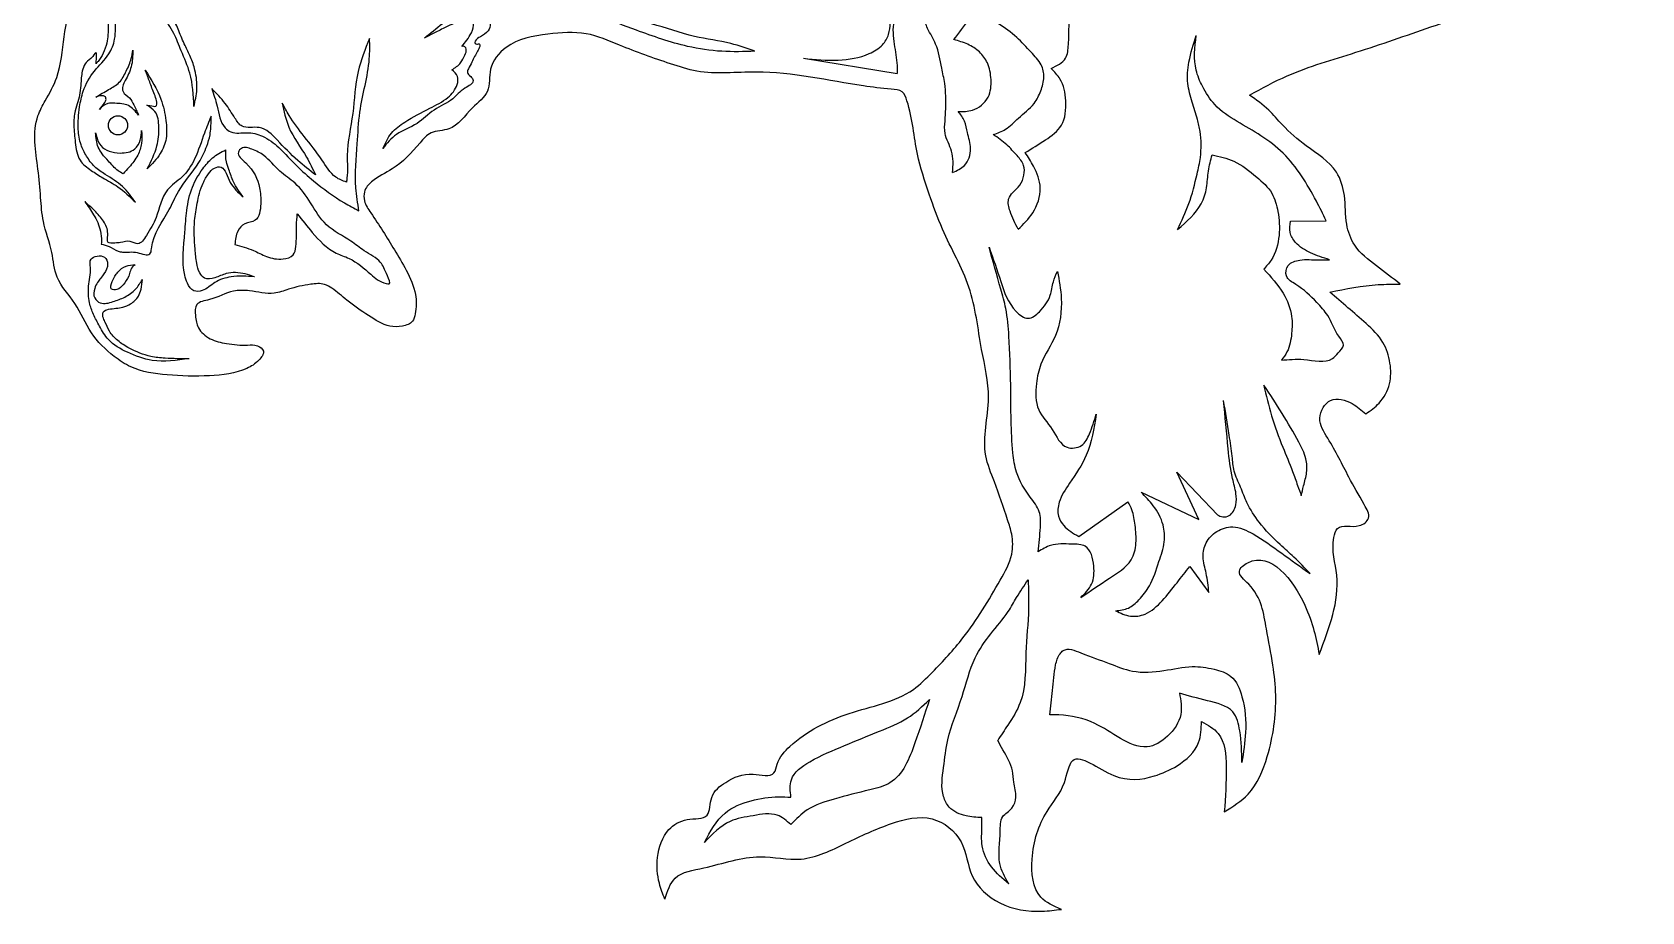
# Model space of a CAD drawing. Header units: feet. Extents: x 5.6 to 15.8, y -20.6 to -3.4.
# Drawn here: x 6.25 to 12.75, y -20.61 to -17.06 of the extents above; entities that cross this region are included whole.
import ezdxf

# ---------------------------------------------------------------- set-up
doc = ezdxf.new("R2010")
doc.units = ezdxf.units.FT
doc.header["$MEASUREMENT"] = 0

msp = doc.modelspace()

# ---------------------------------------------------------------- linework, layer by layer
for points in [[(9.3667, -17.166), (9.7458, -17.2277)], [(11.3359, -17.824), (11.4795, -17.822)], [(10.7319, -18.918), (10.9642, -19.0285), (10.8757, -18.8379), (11.0398, -19.0101)], [(10.4795, -19.0972), (10.6783, -18.9578)], [(10.9286, -19.2186), (11.0055, -19.324)]]:
    msp.add_lwpolyline(points)
msp.add_circle((6.5971, -17.4368), 0.0387)
for points, knots in [([(8.8069, -20.5627), (8.7987, -20.5415), (8.7779, -20.4875), (8.77, -20.3885), (8.8066, -20.2824), (8.8908, -20.232), (8.9949, -20.2434), (8.9844, -20.1398), (9.0622, -20.0806), (9.1447, -20.044), (9.2496, -20.0758), (9.2622, -19.9964), (9.3532, -19.8974), (9.5474, -19.7985), (9.773, -19.7617), (9.9082, -19.626), (10.0372, -19.4877), (10.1354, -19.3224), (10.2145, -19.1819), (10.2137, -19.0938), (10.1807, -18.998), (10.1476, -18.8928), (10.0787, -18.7339), (10.1345, -18.5482), (10.0784, -18.3238), (10.054, -18.0848), (9.9371, -17.8911), (9.8736, -17.7102), (9.8159, -17.5366), (9.8085, -17.3995), (9.7704, -17.2937), (9.6961, -17.2893), (9.5075, -17.2659), (9.2432, -17.2029), (8.9775, -17.2363), (8.7948, -17.1776), (8.648, -17.1253), (8.4873, -17.0541), (8.3274, -17.0674), (8.1768, -17.0932), (8.0904, -17.2001), (8.1054, -17.3064), (8.0145, -17.3698), (7.9596, -17.4612), (7.8616, -17.4565), (7.7964, -17.5331), (7.7263, -17.6102), (7.6319, -17.6493), (7.5895, -17.6992), (7.5908, -17.7494), (7.643, -17.8243), (7.7005, -17.9161), (7.7652, -18.0235), (7.8042, -18.1108), (7.8032, -18.1825), (7.7896, -18.2359), (7.7441, -18.2508), (7.6801, -18.2512), (7.6058, -18.2026), (7.5282, -18.1517), (7.4753, -18.1018), (7.4259, -18.0733), (7.363, -18.0791), (7.2966, -18.0943), (7.2157, -18.1244), (7.141, -18.1038), (7.0488, -18.1015), (6.9886, -18.1413), (6.9075, -18.1502), (6.9097, -18.2092), (6.9183, -18.2608), (6.9692, -18.3051), (7.041, -18.3201), (7.106, -18.3272), (7.158, -18.3212), (7.1962, -18.3496), (7.1619, -18.3941), (7.0938, -18.4368), (6.959, -18.4529), (6.8038, -18.4483), (6.6669, -18.4296), (6.5658, -18.3616), (6.4809, -18.2789), (6.4333, -18.1539), (6.3413, -18.0638), (6.3343, -17.9391), (6.2921, -17.8371), (6.2847, -17.722), (6.2721, -17.5822), (6.2461, -17.4413), (6.3095, -17.3266), (6.3659, -17.2273), (6.3746, -17.0785), (6.4142, -16.9056), (6.5003, -16.768), (6.6017, -16.6511), (6.5876, -16.5123), (6.5985, -16.355), (6.6873, -16.2184), (6.7882, -16.1263), (6.8381, -16.0248), (6.8769, -15.9256), (6.918, -15.7329), (7.0516, -15.5143), (7.1885, -15.2845), (7.2268, -15.0749), (7.2242, -14.9086), (7.1917, -14.7405), (7.1251, -14.6366), (7.0802, -14.5866), (7.0677, -14.5726)], [0, 0, 0, 0, 0.067974, 0.172939, 0.294054, 0.377965, 0.460917, 0.53488, 0.618084, 0.733241, 0.817989, 0.855189, 0.943407, 1.217477, 1.49438, 1.598471, 1.783278, 2.061877, 2.176227, 2.257054, 2.316355, 2.479612, 2.590617, 2.824173, 3.021694, 3.27857, 3.535726, 3.686887, 3.856067, 4.075682, 4.116436, 4.161985, 4.27504, 4.712084, 4.95148, 5.062258, 5.281845, 5.423911, 5.57859, 5.756192, 5.864442, 5.953688, 6.043617, 6.171888, 6.245696, 6.305096, 6.459476, 6.557192, 6.607329, 6.643316, 6.698636, 6.875375, 6.971306, 7.075859, 7.154554, 7.186092, 7.23111, 7.281901, 7.377702, 7.485028, 7.563172, 7.59568, 7.65202, 7.743869, 7.804126, 7.904288, 7.968939, 8.071921, 8.12662, 8.171256, 8.221613, 8.286266, 8.355523, 8.440728, 8.480534, 8.51258, 8.553853, 8.612244, 8.766764, 8.937649, 9.087992, 9.167656, 9.29988, 9.43542, 9.563981, 9.665875, 9.795936, 9.893212, 10.008167, 10.223489, 10.291181, 10.396016, 10.562901, 10.729467, 10.92226, 11.050812, 11.169052, 11.321291, 11.520059, 11.636424, 11.728936, 11.855091, 11.956261, 12.316722, 12.61352, 12.749843, 12.94947, 13.110875, 13.256091, 13.312447, 13.312447, 13.312447, 13.312447]), ([(9.1713, -17.138), (9.1392, -17.1265), (9.0598, -17.0981), (8.9158, -17.0829), (8.7733, -17.0267), (8.6654, -17.0113), (8.6001, -16.974), (8.6056, -16.9385), (8.6024, -16.9062), (8.6408, -16.8922), (8.6269, -16.8566), (8.6069, -16.8263), (8.5684, -16.8007), (8.5187, -16.7737), (8.5033, -16.7071), (8.5122, -16.6487), (8.4997, -16.5777), (8.5693, -16.5472), (8.6546, -16.5525), (8.7725, -16.5357), (8.8903, -16.5358), (8.9941, -16.5231), (9.07, -16.5045), (9.1451, -16.477), (9.1555, -16.4064), (9.1204, -16.3756), (9.1206, -16.3283), (9.1439, -16.2884), (9.1525, -16.2272), (9.1203, -16.1699), (9.0724, -16.1287), (9.0212, -16.0783), (8.9744, -16.0656), (8.9455, -16.0578)], [0, 0, 0, 0, 0.102066, 0.252049, 0.43277, 0.549667, 0.595302, 0.625539, 0.650287, 0.685156, 0.714659, 0.744167, 0.798073, 0.849939, 0.906869, 0.984914, 1.036586, 1.09707, 1.172827, 1.301722, 1.448055, 1.52806, 1.612388, 1.688986, 1.74473, 1.789863, 1.816328, 1.878831, 1.92693, 1.994332, 2.063788, 2.118292, 2.206019, 2.206019, 2.206019, 2.206019]), ([(10.3677, -17.207), (10.3913, -17.196), (10.4335, -17.1764), (10.4419, -17.0548), (10.4405, -16.9405), (10.4644, -16.8044), (10.3614, -16.7194), (10.4594, -16.6785), (10.5286, -16.6517), (10.6031, -16.6229), (10.6443, -16.566), (10.6165, -16.5267), (10.5929, -16.4766), (10.6574, -16.4316), (10.6544, -16.3581), (10.6556, -16.2694), (10.593, -16.2648), (10.5653, -16.2651), (10.556, -16.2652)], [0, 0, 0, 0, 0.071701, 0.128126, 0.338019, 0.430249, 0.536775, 0.588107, 0.686533, 0.783011, 0.820597, 0.873678, 0.911643, 0.970353, 1.062138, 1.132404, 1.189287, 1.21789, 1.21789, 1.21789, 1.21789]), ([(11.1695, -17.3149), (11.2197, -17.2875), (11.356, -17.2131), (11.6096, -17.143), (11.921, -17.0311), (12.1982, -16.9411), (12.3986, -16.8196), (12.5363, -16.7149), (12.6404, -16.599), (12.7089, -16.4897), (12.7416, -16.4366), (12.7549, -16.415)], [0, 0, 0, 0, 0.171246, 0.464714, 0.784036, 1.166634, 1.332938, 1.484678, 1.684345, 1.795581, 1.871537, 1.871537, 1.871537, 1.871537]), ([(9.9752, -17.0906), (9.9961, -17.0633), (10.0364, -17.0108), (10.0845, -16.9384), (10.1132, -16.8655), (10.1091, -16.7983), (10.0967, -16.7188), (10.0766, -16.6662), (10.064, -16.6332)], [0, 0, 0, 0, 0.1033505, 0.1983143, 0.2605462, 0.3339623, 0.3964838, 0.5020278, 0.5020278, 0.5020278, 0.5020278]), ([(6.904, -17.3608), (6.9019, -17.3153), (6.8982, -17.2369), (6.8542, -17.1427), (6.8245, -17.0615), (6.782, -17.0034), (6.7563, -16.9274), (6.7652, -16.8449), (6.7794, -16.7834), (6.7862, -16.7542)], [0, 0, 0, 0, 0.135027, 0.2324408, 0.3089934, 0.3935814, 0.4462926, 0.5456595, 0.6361845, 0.6361845, 0.6361845, 0.6361845]), ([(6.904, -17.3608), (6.9093, -17.338), (6.9204, -17.2898), (6.9121, -17.2211), (6.893, -17.1619), (6.8651, -17.1115), (6.8442, -17.0572), (6.8149, -16.992), (6.8157, -16.9168), (6.8031, -16.8348), (6.7921, -16.7825), (6.7862, -16.7542)], [0, 0, 0, 0, 0.0696959, 0.1476935, 0.203623, 0.255577, 0.3198519, 0.3784017, 0.4678054, 0.5408577, 0.627787, 0.627787, 0.627787, 0.627787]), ([(7.8031, -17.0033), (7.824, -16.9796), (7.8691, -16.9287), (7.9546, -16.87), (8.0584, -16.8227), (8.1265, -16.7917), (8.1919, -16.7385), (8.2109, -16.7744), (8.2013, -16.7984), (8.2039, -16.8409), (8.2422, -16.8303), (8.2733, -16.8499), (8.2554, -16.8856), (8.1924, -16.8667), (8.1336, -16.9204), (8.0584, -16.9228), (8.0189, -16.9485), (7.998, -16.9783), (8.0256, -17.0025), (8.0563, -16.9963), (8.0916, -16.9991), (8.105, -17.0287), (8.0942, -17.0608), (8.0653, -17.0774), (8.0417, -17.0891), (8.0379, -17.1069), (8.0482, -17.1105), (8.0603, -17.1056), (8.0589, -17.124), (8.045, -17.144), (8.0303, -17.177), (8.016, -17.2032), (8.0051, -17.2266), (8.0231, -17.2383), (8.0415, -17.2652), (7.986, -17.2899), (7.9498, -17.3387), (7.8698, -17.3696), (7.8089, -17.4373), (7.7217, -17.4641), (7.6844, -17.5095), (7.6672, -17.5304)], [0, 0, 0, 0, 0.094472, 0.203062, 0.311247, 0.422429, 0.471845, 0.488266, 0.526158, 0.552584, 0.589722, 0.618345, 0.638986, 0.684179, 0.779432, 0.859015, 0.896464, 0.924534, 0.947562, 0.984951, 1.018423, 1.041454, 1.071615, 1.110931, 1.138706, 1.147617, 1.155327, 1.166598, 1.175509, 1.196997, 1.246312, 1.277596, 1.292415, 1.3139, 1.332506, 1.378037, 1.443193, 1.531074, 1.618872, 1.712451, 1.79205, 1.79205, 1.79205, 1.79205]), ([(9.3667, -17.166), (9.4137, -17.1706), (9.5031, -17.1794), (9.6152, -17.1613), (9.6861, -17.1187), (9.7222, -17.0571), (9.7163, -16.9823), (9.7002, -16.9082), (9.6881, -16.8491), (9.6876, -16.8078), (9.6792, -16.7624), (9.7409, -16.776), (9.7527, -16.8319), (9.7573, -16.8931), (9.7614, -16.9531), (9.7258, -17.0168), (9.7294, -17.0974), (9.7455, -17.1694), (9.7457, -17.2132), (9.7458, -17.2277)], [0, 0, 0, 0, 0.141402, 0.269178, 0.333405, 0.382236, 0.475093, 0.546943, 0.6147, 0.648399, 0.683142, 0.71433, 0.784091, 0.836308, 0.904425, 0.957303, 1.048965, 1.136482, 1.179817, 1.179817, 1.179817, 1.179817]), ([(6.6676, -17.7472), (6.6516, -17.725), (6.6188, -17.6791), (6.5546, -17.6416), (6.5004, -17.6062), (6.4697, -17.5626), (6.4437, -17.5128), (6.4332, -17.4441), (6.4397, -17.3711), (6.4559, -17.2893), (6.4974, -17.2152), (6.56, -17.1598), (6.5908, -17.0821), (6.5843, -17.003), (6.5869, -16.92), (6.594, -16.8573), (6.6, -16.8224), (6.6015, -16.8135)], [0, 0, 0, 0, 0.081179, 0.167275, 0.220159, 0.273703, 0.324793, 0.38768, 0.478556, 0.544026, 0.636606, 0.727249, 0.791094, 0.87879, 0.961685, 1.040582, 1.067828, 1.067828, 1.067828, 1.067828]), ([(6.6015, -16.8135), (6.5924, -16.8303), (6.5702, -16.871), (6.5573, -16.9481), (6.5588, -17.0282), (6.5566, -17.0969), (6.539, -17.1447), (6.5229, -17.1722), (6.5117, -17.1852), (6.5089, -17.1884)], [0, 0, 0, 0, 0.0571702, 0.1384443, 0.2298756, 0.2988708, 0.3423291, 0.3810949, 0.3938018, 0.3938018, 0.3938018, 0.3938018]), ([(9.1713, -17.138), (9.1265, -17.1394), (9.0352, -17.142), (8.8728, -17.1176), (8.7082, -17.0592), (8.5815, -17.012), (8.5074, -16.9672), (8.5074, -16.913), (8.5366, -16.8851), (8.5679, -16.8576), (8.545, -16.8247), (8.4982, -16.827), (8.4442, -16.8006), (8.3887, -16.8049), (8.3529, -16.8045), (8.3396, -16.8043)], [0, 0, 0, 0, 0.134179, 0.273569, 0.490497, 0.651678, 0.690842, 0.733518, 0.788922, 0.817775, 0.835186, 0.891515, 0.945516, 1.013279, 1.053407, 1.053407, 1.053407, 1.053407]), ([(7.8353, -17.0846), (7.8599, -17.0648), (7.9104, -17.0241), (7.9675, -16.9745), (8.0144, -16.9413), (8.0113, -16.9072), (7.963, -16.9175), (7.9165, -16.9495), (7.8467, -16.9679), (7.8123, -16.9959), (7.8031, -17.0033)], [0, 0, 0, 0, 0.0940306, 0.1930417, 0.2362698, 0.2506251, 0.2777928, 0.3459531, 0.4434829, 0.4789004, 0.4789004, 0.4789004, 0.4789004]), ([(7.9863, -17.1182), (7.9934, -17.1098), (8.0082, -17.0925), (8.0263, -17.0628), (8.0398, -17.03), (8.0188, -17.0044), (7.974, -17.0169), (7.9291, -17.0365), (7.8778, -17.0632), (7.8489, -17.0778), (7.8353, -17.0846)], [0, 0, 0, 0, 0.0326713, 0.0678366, 0.107934, 0.1242327, 0.1555291, 0.2289999, 0.2809609, 0.3265668, 0.3265668, 0.3265668, 0.3265668]), ([(9.9701, -17.6275), (9.9719, -17.598), (9.9753, -17.5426), (9.934, -17.4793), (9.9396, -17.4193), (9.9438, -17.3526), (9.9424, -17.2801), (9.9228, -17.1939), (9.9105, -17.1155), (9.8745, -17.0596), (9.8621, -17.03), (9.8588, -17.0221)], [0, 0, 0, 0, 0.0864764, 0.1628967, 0.2126662, 0.2625218, 0.3650825, 0.4276695, 0.5282032, 0.5989186, 0.6244863, 0.6244863, 0.6244863, 0.6244863]), ([(10.134, -17.4742), (10.1514, -17.4683), (10.1909, -17.455), (10.2383, -17.4015), (10.2979, -17.36), (10.3276, -17.2982), (10.3429, -17.2447), (10.3307, -17.1851), (10.2817, -17.1379), (10.2292, -17.0767), (10.1801, -17.0437), (10.1541, -17.0262)], [0, 0, 0, 0, 0.0542412, 0.1229986, 0.209968, 0.2675223, 0.3245862, 0.374674, 0.4406758, 0.5235358, 0.6168975, 0.6168975, 0.6168975, 0.6168975]), ([(7.614, -17.086), (7.5961, -17.1298), (7.5564, -17.2268), (7.5516, -17.3899), (7.5177, -17.5316), (7.5266, -17.6254), (7.5211, -17.6607), (7.5203, -17.6661)], [0, 0, 0, 0, 0.1408364, 0.3122718, 0.4837073, 0.5745827, 0.5909396, 0.5909396, 0.5909396, 0.5909396]), ([(7.5711, -17.7829), (7.5659, -17.7517), (7.5508, -17.6617), (7.5647, -17.5278), (7.5716, -17.3529), (7.616, -17.2141), (7.6145, -17.1134), (7.614, -17.086)], [0, 0, 0, 0, 0.0945452, 0.2727542, 0.400405, 0.6194937, 0.7016199, 0.7016199, 0.7016199, 0.7016199]), ([(9.9928, -17.3814), (10.0122, -17.3813), (10.0595, -17.3812), (10.1219, -17.3299), (10.1281, -17.2525), (10.1169, -17.1872), (10.0799, -17.1376), (10.0311, -17.1068), (9.9941, -17.0961), (9.9752, -17.0906)], [0, 0, 0, 0, 0.057611, 0.139994, 0.2114472, 0.2805701, 0.3352103, 0.3914425, 0.4504562, 0.4504562, 0.4504562, 0.4504562]), ([(10.8793, -17.8571), (10.8954, -17.8229), (10.9291, -17.7511), (10.9542, -17.6517), (10.9755, -17.5549), (10.9759, -17.479), (10.9573, -17.4053), (10.9378, -17.342), (10.9149, -17.2656), (10.9232, -17.1723), (10.943, -17.1092), (10.9541, -17.0738)], [0, 0, 0, 0, 0.113112, 0.2374696, 0.3060673, 0.4108141, 0.4607247, 0.5334484, 0.610349, 0.6974486, 0.8088419, 0.8088419, 0.8088419, 0.8088419]), ([(11.4795, -17.822), (11.4665, -17.7954), (11.4362, -17.7333), (11.3818, -17.6398), (11.3099, -17.5469), (11.2177, -17.4768), (11.119, -17.423), (11.0298, -17.3639), (10.9808, -17.2861), (10.9406, -17.1929), (10.9487, -17.1215), (10.9541, -17.0738)], [0, 0, 0, 0, 0.0886588, 0.2071775, 0.324308, 0.4386097, 0.5508555, 0.6634254, 0.7529888, 0.8229328, 0.9632683, 0.9632683, 0.9632683, 0.9632683]), ([(6.5089, -17.1884), (6.5093, -17.1808), (6.5101, -17.1676), (6.5112, -17.1541), (6.509, -17.1364), (6.4901, -17.1705), (6.4676, -17.1775), (6.4498, -17.2194), (6.4485, -17.2606), (6.4443, -17.3049), (6.4358, -17.3421), (6.4201, -17.3842), (6.417, -17.4408), (6.4249, -17.5068), (6.4336, -17.5791), (6.4877, -17.6185), (6.5393, -17.6523), (6.6054, -17.6863), (6.6451, -17.7252), (6.6676, -17.7472)], [0, 0, 0, 0, 0.0222628, 0.0388586, 0.0448712, 0.0655655, 0.1018106, 0.1323707, 0.1885359, 0.2282954, 0.2649908, 0.302843, 0.3625179, 0.4318046, 0.5058743, 0.5669129, 0.6219487, 0.6934864, 0.7875218, 0.7875218, 0.7875218, 0.7875218]), ([(6.5082, -17.3232), (6.525, -17.3127), (6.5564, -17.2932), (6.6066, -17.2668), (6.6313, -17.2173), (6.6508, -17.1741), (6.6556, -17.1447), (6.6574, -17.1337)], [0, 0, 0, 0, 0.0599222, 0.1117066, 0.1649217, 0.2203222, 0.2538626, 0.2538626, 0.2538626, 0.2538626]), ([(6.6574, -17.1337), (6.6568, -17.1563), (6.6556, -17.1993), (6.6323, -17.2457), (6.6152, -17.2769), (6.6148, -17.3077), (6.6459, -17.3233), (6.6636, -17.3581), (6.6744, -17.3821), (6.6807, -17.396)], [0, 0, 0, 0, 0.0670345, 0.1273597, 0.1527747, 0.1740072, 0.2108964, 0.2438115, 0.2898957, 0.2898957, 0.2898957, 0.2898957]), ([(7.9467, -17.2127), (7.9596, -17.2042), (7.9827, -17.1889), (7.9967, -17.1564), (8.0079, -17.1339), (7.9999, -17.1166), (7.9911, -17.1176), (7.9863, -17.1182)], [0, 0, 0, 0, 0.0449793, 0.0805753, 0.1054367, 0.1162528, 0.1292765, 0.1292765, 0.1292765, 0.1292765]), ([(6.7135, -17.3558), (6.722, -17.3566), (6.7336, -17.3578), (6.7519, -17.3624), (6.7562, -17.3439), (6.7469, -17.3161), (6.7294, -17.2751), (6.7173, -17.2375), (6.7087, -17.2181), (6.7068, -17.2138)], [0, 0, 0, 0, 0.0275591, 0.0373089, 0.04692, 0.073831, 0.1287659, 0.1785948, 0.1925526, 0.1925526, 0.1925526, 0.1925526]), ([(6.7068, -17.2138), (6.7311, -17.2519), (6.7714, -17.315), (6.7922, -17.4118), (6.7968, -17.4881), (6.7697, -17.5584), (6.7348, -17.5931), (6.7157, -17.6121)], [0, 0, 0, 0, 0.1342329, 0.2222417, 0.2943068, 0.3603542, 0.4406085, 0.4406085, 0.4406085, 0.4406085]), ([(7.6672, -17.5304), (7.6774, -17.5085), (7.6976, -17.4649), (7.769, -17.4135), (7.8478, -17.3719), (7.9283, -17.3332), (7.9685, -17.2846), (7.9741, -17.2362), (7.9561, -17.2207), (7.9467, -17.2127)], [0, 0, 0, 0, 0.0712538, 0.1415833, 0.2570603, 0.3413675, 0.4064404, 0.4388612, 0.4735686, 0.4735686, 0.4735686, 0.4735686]), ([(10.2631, -17.547), (10.2902, -17.5306), (10.3419, -17.4991), (10.4241, -17.4403), (10.4311, -17.3399), (10.4163, -17.2554), (10.3809, -17.2203), (10.3677, -17.207)], [0, 0, 0, 0, 0.0964974, 0.1839301, 0.2848945, 0.3764264, 0.4316596, 0.4316596, 0.4316596, 0.4316596]), ([(7.3953, -17.6372), (7.3712, -17.6182), (7.3159, -17.5746), (7.2489, -17.5056), (7.1795, -17.4322), (7.1008, -17.4553), (7.0636, -17.3989), (7.031, -17.3448), (6.9951, -17.3082), (6.976, -17.2887)], [0, 0, 0, 0, 0.0912683, 0.2099055, 0.2976196, 0.3673116, 0.4107417, 0.4816518, 0.56275, 0.56275, 0.56275, 0.56275]), ([(6.976, -17.2887), (6.9841, -17.3117), (7.0025, -17.3637), (7.0101, -17.4346), (7.0634, -17.4734), (7.1187, -17.462), (7.1882, -17.4783), (7.2552, -17.5303), (7.3153, -17.5992), (7.4025, -17.6758), (7.4864, -17.7373), (7.5513, -17.7722), (7.5711, -17.7829)], [0, 0, 0, 0, 0.0739005, 0.1675863, 0.1958376, 0.2607518, 0.3247805, 0.405733, 0.5095037, 0.5997784, 0.7528854, 0.8205066, 0.8205066, 0.8205066, 0.8205066]), ([(6.522, -17.3728), (6.5298, -17.3641), (6.5407, -17.3519), (6.5508, -17.333), (6.5459, -17.3182), (6.5276, -17.316), (6.5161, -17.3203), (6.5082, -17.3232)], [0, 0, 0, 0, 0.03514532, 0.04923764, 0.06224367, 0.07383788, 0.09924836, 0.09924836, 0.09924836, 0.09924836]), ([(6.6807, -17.396), (6.6681, -17.3806), (6.6434, -17.3501), (6.5938, -17.3488), (6.5503, -17.3448), (6.5324, -17.3625), (6.522, -17.3728)], [0, 0, 0, 0, 0.0567345, 0.1119002, 0.1412418, 0.1826449, 0.1826449, 0.1826449, 0.1826449]), ([(6.7157, -17.6121), (6.731, -17.5819), (6.758, -17.5288), (6.7646, -17.4497), (6.758, -17.3823), (6.726, -17.3633), (6.7135, -17.3558)], [0, 0, 0, 0, 0.0999531, 0.1757982, 0.2409221, 0.2828848, 0.2828848, 0.2828848, 0.2828848]), ([(7.5203, -17.6661), (7.5052, -17.6606), (7.4612, -17.6445), (7.4177, -17.5653), (7.3523, -17.4862), (7.2955, -17.4114), (7.2699, -17.3636), (7.261, -17.3469)], [0, 0, 0, 0, 0.0471261, 0.1376502, 0.2549631, 0.3602671, 0.4172335, 0.4172335, 0.4172335, 0.4172335]), ([(7.261, -17.3469), (7.2678, -17.3801), (7.2842, -17.46), (7.353, -17.5461), (7.384, -17.6129), (7.3953, -17.6372)], [0, 0, 0, 0, 0.1007354, 0.2417978, 0.3219835, 0.3219835, 0.3219835, 0.3219835]), ([(11.7791, -18.0785), (11.7469, -18.054), (11.683, -18.0052), (11.5924, -17.9356), (11.5541, -17.8284), (11.5602, -17.7264), (11.5224, -17.5995), (11.4043, -17.5289), (11.3117, -17.4482), (11.2456, -17.3685), (11.1965, -17.3339), (11.1695, -17.3149)], [0, 0, 0, 0, 0.121876, 0.242703, 0.333085, 0.449212, 0.54942, 0.710846, 0.839951, 0.920523, 1.019253, 1.019253, 1.019253, 1.019253]), ([(6.9733, -17.3996), (6.9641, -17.4224), (6.9412, -17.4797), (6.914, -17.5672), (6.8635, -17.6479), (6.7766, -17.6991), (6.7608, -17.8034), (6.721, -17.8675), (6.6842, -17.9266), (6.6445, -17.8995), (6.6123, -17.911), (6.5846, -17.9121), (6.5494, -17.9146), (6.5602, -17.8696), (6.5447, -17.8281), (6.5071, -17.7842), (6.4781, -17.7585), (6.4632, -17.7452)], [0, 0, 0, 0, 0.0734968, 0.1851732, 0.2748324, 0.3524003, 0.4739438, 0.5557333, 0.6042037, 0.6362549, 0.675358, 0.6989844, 0.7269168, 0.753523, 0.8063534, 0.8629354, 0.9229817, 0.9229817, 0.9229817, 0.9229817]), ([(6.5296, -17.917), (6.5404, -17.9194), (6.5645, -17.9248), (6.5899, -17.9439), (6.6188, -17.95), (6.6447, -17.9482), (6.6761, -17.9487), (6.7003, -17.9599), (6.7303, -17.9602), (6.7364, -17.8755), (6.7944, -17.8078), (6.8462, -17.683), (6.916, -17.6098), (6.9542, -17.5296), (6.9725, -17.4713), (6.9733, -17.4296), (6.9733, -17.4044), (6.9733, -17.3996)], [0, 0, 0, 0, 0.0328862, 0.0736128, 0.0924824, 0.1201137, 0.1519044, 0.1836771, 0.2037961, 0.2257886, 0.3995163, 0.4809307, 0.6250562, 0.697784, 0.7456837, 0.8071735, 0.8214893, 0.8214893, 0.8214893, 0.8214893]), ([(9.9701, -17.6275), (9.9875, -17.6197), (10.0275, -17.6018), (10.0512, -17.5315), (10.0286, -17.473), (10.0221, -17.4187), (10.0024, -17.3936), (9.9928, -17.3814)], [0, 0, 0, 0, 0.055747, 0.1277616, 0.1937076, 0.2421423, 0.2877659, 0.2877659, 0.2877659, 0.2877659]), ([(6.5067, -17.4679), (6.5116, -17.4865), (6.5238, -17.5336), (6.5983, -17.5544), (6.6645, -17.5428), (6.6903, -17.4978), (6.6918, -17.4706), (6.6925, -17.4576)], [0, 0, 0, 0, 0.0547371, 0.1385737, 0.2001162, 0.2425705, 0.2815804, 0.2815804, 0.2815804, 0.2815804]), ([(6.6177, -17.6325), (6.6109, -17.6287), (6.5879, -17.6158), (6.5628, -17.5848), (6.5338, -17.5547), (6.5109, -17.5177), (6.5084, -17.4875), (6.5067, -17.4679)], [0, 0, 0, 0, 0.0231858, 0.0786646, 0.1174167, 0.1488614, 0.2067146, 0.2067146, 0.2067146, 0.2067146]), ([(6.6925, -17.4576), (6.6936, -17.4753), (6.6956, -17.5094), (6.6783, -17.5619), (6.6479, -17.6004), (6.626, -17.6237), (6.6177, -17.6325)], [0, 0, 0, 0, 0.0526227, 0.1018874, 0.161729, 0.197982, 0.197982, 0.197982, 0.197982]), ([(10.2346, -17.8567), (10.223, -17.8334), (10.2041, -17.7958), (10.1888, -17.7389), (10.215, -17.7046), (10.245, -17.6799), (10.2599, -17.6399), (10.2615, -17.594), (10.2267, -17.5558), (10.1887, -17.5117), (10.153, -17.4872), (10.134, -17.4742)], [0, 0, 0, 0, 0.0796615, 0.1289599, 0.1609227, 0.2016902, 0.2451929, 0.2845648, 0.33224, 0.3924334, 0.4610133, 0.4610133, 0.4610133, 0.4610133]), ([(7.1491, -18.0489), (7.1173, -18.0464), (7.0624, -18.0423), (6.9883, -18.0661), (6.9491, -18.1059), (6.899, -18.1104), (6.8766, -18.0767), (6.8529, -17.9988), (6.8665, -17.8963), (6.8733, -17.7778), (6.8917, -17.688), (6.9333, -17.6186), (6.9778, -17.5646), (7.0141, -17.5454), (7.0327, -17.5356)], [0, 0, 0, 0, 0.0951588, 0.1643068, 0.2251141, 0.2585378, 0.2982699, 0.3322776, 0.5063308, 0.5949766, 0.6916199, 0.7764819, 0.8358189, 0.8983682, 0.8983682, 0.8983682, 0.8983682]), ([(7.1025, -17.7262), (7.0883, -17.7066), (7.0634, -17.6724), (7.0479, -17.6216), (7.0321, -17.5792), (7.0325, -17.5519), (7.0327, -17.5356)], [0, 0, 0, 0, 0.0718798, 0.1256897, 0.1583232, 0.2066836, 0.2066836, 0.2066836, 0.2066836]), ([(7.3218, -17.7948), (7.3416, -17.8196), (7.3877, -17.8775), (7.4543, -17.9488), (7.5493, -17.9765), (7.6107, -18.0323), (7.6567, -18.0717), (7.7032, -18.0807), (7.6765, -18.0278), (7.6634, -17.9824), (7.5927, -17.9476), (7.5269, -17.8922), (7.4336, -17.849), (7.3784, -17.7512), (7.3222, -17.6713), (7.2446, -17.6235), (7.1988, -17.5608), (7.1443, -17.5345), (7.1015, -17.5205), (7.0716, -17.5551), (7.14, -17.6043), (7.1709, -17.6724), (7.1765, -17.7529), (7.1668, -17.8272), (7.1075, -17.8284), (7.0742, -17.8669), (7.0715, -17.8996), (7.0699, -17.9184)], [0, 0, 0, 0, 0.095993, 0.223387, 0.280372, 0.388444, 0.461877, 0.473385, 0.506151, 0.569102, 0.648821, 0.71523, 0.833983, 0.942952, 1.044366, 1.123388, 1.213235, 1.267519, 1.310027, 1.329518, 1.382214, 1.497482, 1.562862, 1.633066, 1.676517, 1.717803, 1.773207, 1.773207, 1.773207, 1.773207]), ([(10.2346, -17.8567), (10.2559, -17.836), (10.3024, -17.7908), (10.3357, -17.6934), (10.3039, -17.6081), (10.2751, -17.565), (10.2631, -17.547)], [0, 0, 0, 0, 0.0888385, 0.1940025, 0.2853393, 0.3501852, 0.3501852, 0.3501852, 0.3501852]), ([(10.8793, -17.8571), (10.9159, -17.8259), (10.9703, -17.7796), (10.9993, -17.6893), (11.0008, -17.6212), (11.0126, -17.5775), (11.0185, -17.5557)], [0, 0, 0, 0, 0.1404857, 0.2087204, 0.276679, 0.3440412, 0.3440412, 0.3440412, 0.3440412]), ([(11.0185, -17.5557), (11.0485, -17.5627), (11.1155, -17.5782), (11.1933, -17.6398), (11.2645, -17.7036), (11.2884, -17.7912), (11.2941, -17.8837), (11.2721, -17.9686), (11.2376, -18.0065), (11.227, -18.0182)], [0, 0, 0, 0, 0.0911779, 0.2039078, 0.2935519, 0.3706868, 0.4674236, 0.5727523, 0.6200922, 0.6200922, 0.6200922, 0.6200922]), ([(7.1491, -18.0489), (7.1366, -18.0446), (7.1, -18.0321), (7.0413, -18.0286), (6.9931, -18.0537), (6.9483, -18.0616), (6.9229, -18.0294), (6.9139, -17.9884), (6.9062, -17.9176), (6.9028, -17.8363), (6.9173, -17.747), (6.9329, -17.6816), (6.9603, -17.635), (6.9826, -17.6076), (7.0178, -17.6006), (7.037, -17.6335), (7.0528, -17.6796), (7.0829, -17.7078), (7.1025, -17.7262)], [0, 0, 0, 0, 0.0400834, 0.1163437, 0.1647614, 0.206886, 0.2354675, 0.2766404, 0.3327785, 0.449009, 0.5191284, 0.6040631, 0.6481511, 0.6807331, 0.7082594, 0.7388505, 0.7805184, 0.8585473, 0.8585473, 0.8585473, 0.8585473]), ([(6.4632, -17.7452), (6.4756, -17.7625), (6.5019, -17.7991), (6.5269, -17.8534), (6.5314, -17.8953), (6.5299, -17.913), (6.5296, -17.917)], [0, 0, 0, 0, 0.0638163, 0.1351938, 0.1764305, 0.1884355, 0.1884355, 0.1884355, 0.1884355]), ([(7.0699, -17.9184), (7.0951, -17.9252), (7.1391, -17.9372), (7.1992, -17.9707), (7.2545, -17.9819), (7.3091, -17.9675), (7.3205, -17.9085), (7.3163, -17.8545), (7.3204, -17.8105), (7.3218, -17.7948)], [0, 0, 0, 0, 0.0782149, 0.1361117, 0.204454, 0.2476157, 0.2838011, 0.3685024, 0.4155399, 0.4155399, 0.4155399, 0.4155399]), ([(11.4931, -17.9796), (11.467, -17.9716), (11.4174, -17.9563), (11.3589, -17.9203), (11.3287, -17.8702), (11.3335, -17.8393), (11.3359, -17.824)], [0, 0, 0, 0, 0.0819525, 0.1556116, 0.2015065, 0.2467127, 0.2467127, 0.2467127, 0.2467127]), ([(10.3153, -19.1591), (10.319, -19.1266), (10.325, -19.0735), (10.3269, -18.993), (10.2726, -18.9269), (10.2257, -18.8514), (10.2103, -18.7425), (10.2055, -18.6252), (10.2052, -18.4676), (10.2005, -18.317), (10.1896, -18.1863), (10.1558, -18.0679), (10.1329, -17.9854), (10.1172, -17.929)], [0, 0, 0, 0, 0.099174, 0.162104, 0.231544, 0.346146, 0.42572, 0.556911, 0.699535, 0.89797, 1.009676, 1.091054, 1.266745, 1.266745, 1.266745, 1.266745]), ([(10.1172, -17.929), (10.1333, -17.9752), (10.1644, -18.0644), (10.198, -18.1709), (10.2745, -18.2293), (10.331, -18.184), (10.3669, -18.1332), (10.3739, -18.0718), (10.3874, -18.0408), (10.3935, -18.0268)], [0, 0, 0, 0, 0.1466146, 0.2827835, 0.3383013, 0.3909926, 0.4706071, 0.5258534, 0.5717099, 0.5717099, 0.5717099, 0.5717099]), ([(6.8847, -18.3794), (6.8343, -18.3865), (6.7486, -18.3985), (6.6387, -18.3578), (6.5593, -18.3141), (6.5248, -18.2511), (6.4973, -18.2024), (6.4787, -18.1486), (6.4745, -18.0826), (6.4917, -18.0288), (6.4802, -17.975), (6.5139, -17.9634), (6.5461, -17.964), (6.5613, -18.0022), (6.5416, -18.0382), (6.5166, -18.0659), (6.5002, -18.0982), (6.4962, -18.134), (6.5315, -18.163), (6.5782, -18.1493), (6.6257, -18.1322), (6.6695, -18.1027), (6.6872, -18.0733), (6.6957, -18.0593)], [0, 0, 0, 0, 0.149614, 0.254421, 0.347136, 0.412031, 0.465456, 0.515397, 0.581844, 0.65727, 0.69187, 0.719258, 0.749153, 0.779627, 0.821795, 0.86484, 0.892214, 0.930706, 0.960802, 1.012403, 1.063391, 1.116398, 1.165323, 1.165323, 1.165323, 1.165323]), ([(6.6672, -18.0006), (6.6544, -18.0007), (6.6277, -18.001), (6.5933, -18.0301), (6.5764, -18.0592), (6.5613, -18.1016), (6.5989, -18.1025), (6.6207, -18.0789), (6.6397, -18.0522), (6.6469, -18.0243), (6.6547, -18.0062), (6.6645, -18.0018), (6.6672, -18.0006)], [0, 0, 0, 0, 0.0376188, 0.078384, 0.1236211, 0.1530797, 0.1759284, 0.2069051, 0.2493012, 0.2716268, 0.294734, 0.3033175, 0.3033175, 0.3033175, 0.3033175]), ([(11.2986, -18.3856), (11.3277, -18.3828), (11.3943, -18.3763), (11.4877, -18.4027), (11.5281, -18.3556), (11.5597, -18.3246), (11.5134, -18.2727), (11.4963, -18.2098), (11.4309, -18.1406), (11.3787, -18.0894), (11.3101, -18.0532), (11.3217, -17.9938), (11.3818, -17.9757), (11.4377, -17.9817), (11.478, -17.9802), (11.4931, -17.9796)], [0, 0, 0, 0, 0.0901687, 0.2060638, 0.2386876, 0.2760171, 0.3172664, 0.4119907, 0.4808082, 0.5926365, 0.6432975, 0.6863065, 0.7374214, 0.8127123, 0.8579256, 0.8579256, 0.8579256, 0.8579256]), ([(6.8847, -18.3794), (6.8522, -18.3797), (6.8005, -18.3801), (6.7176, -18.371), (6.6525, -18.345), (6.5962, -18.309), (6.5614, -18.2723), (6.5479, -18.2359), (6.5355, -18.2122), (6.5343, -18.1873), (6.5722, -18.1749), (6.6095, -18.1773), (6.6519, -18.1574), (6.6802, -18.1328), (6.6923, -18.0957), (6.6945, -18.0725), (6.6957, -18.0593)], [0, 0, 0, 0, 0.0975461, 0.1551775, 0.2488959, 0.304426, 0.3554524, 0.3972151, 0.418609, 0.4375036, 0.4617325, 0.520484, 0.5542859, 0.5986598, 0.6286384, 0.6685777, 0.6685777, 0.6685777, 0.6685777]), ([(10.3935, -18.0268), (10.4003, -18.0631), (10.4165, -18.149), (10.3993, -18.2839), (10.3259, -18.3838), (10.3046, -18.4867), (10.3041, -18.5892), (10.3765, -18.6585), (10.4123, -18.748), (10.4974, -18.7381), (10.5284, -18.6742), (10.542, -18.6301), (10.5502, -18.6037)], [0, 0, 0, 0, 0.1108106, 0.2623234, 0.3912937, 0.4718614, 0.5780982, 0.675306, 0.7683848, 0.8273734, 0.883914, 0.9680203, 0.9680203, 0.9680203, 0.9680203]), ([(11.227, -18.0182), (11.2558, -18.0488), (11.3076, -18.1037), (11.3439, -18.1982), (11.3413, -18.2799), (11.3305, -18.343), (11.3068, -18.3747), (11.2986, -18.3856)], [0, 0, 0, 0, 0.1253815, 0.2250931, 0.2926353, 0.3699955, 0.4105934, 0.4105934, 0.4105934, 0.4105934]), ([(11.4942, -18.1108), (11.5592, -18.0976), (11.6534, -18.0786), (11.7493, -18.0785), (11.7791, -18.0785)], [0, 0, 0, 0, 0.1979255, 0.2871926, 0.2871926, 0.2871926, 0.2871926]), ([(11.6391, -18.6025), (11.6584, -18.5891), (11.702, -18.5587), (11.7424, -18.4835), (11.7412, -18.3952), (11.7134, -18.3053), (11.6177, -18.216), (11.5431, -18.1524), (11.4942, -18.1108)], [0, 0, 0, 0, 0.069982, 0.1582802, 0.2417845, 0.3299926, 0.4321337, 0.6258813, 0.6258813, 0.6258813, 0.6258813]), ([(11.227, -18.4861), (11.2367, -18.5276), (11.2568, -18.6131), (11.2996, -18.7283), (11.3391, -18.8204), (11.3622, -18.8864), (11.3739, -18.9193), (11.3789, -18.9332)], [0, 0, 0, 0, 0.1277965, 0.263253, 0.3679891, 0.4283593, 0.4728226, 0.4728226, 0.4728226, 0.4728226]), ([(11.3789, -18.9332), (11.3819, -18.9199), (11.3888, -18.8885), (11.4034, -18.8396), (11.4008, -18.7764), (11.3592, -18.6978), (11.3024, -18.5991), (11.2523, -18.524), (11.227, -18.4861)], [0, 0, 0, 0, 0.0410983, 0.0964317, 0.1523552, 0.2253371, 0.3591663, 0.4957623, 0.4957623, 0.4957623, 0.4957623]), ([(11.4513, -19.5737), (11.4922, -19.4666), (11.5522, -19.3093), (11.496, -19.1432), (11.5275, -19.041), (11.6013, -19.0703), (11.6652, -19.0238), (11.6186, -18.9432), (11.5629, -18.8455), (11.5055, -18.7274), (11.4364, -18.6242), (11.4911, -18.5259), (11.5839, -18.5538), (11.6223, -18.5876), (11.6391, -18.6025)], [0, 0, 0, 0, 0.327415, 0.480811, 0.51975, 0.607431, 0.655826, 0.713176, 0.840873, 1.019215, 1.106551, 1.190457, 1.278402, 1.347183, 1.347183, 1.347183, 1.347183]), ([(11.0398, -19.0101), (11.0468, -19.0136), (11.0619, -19.021), (11.0889, -19.0161), (11.1062, -18.9949), (11.1174, -18.9643), (11.1167, -18.9182), (11.0939, -18.8451), (11.0808, -18.7185), (11.0711, -18.6132), (11.0651, -18.5481)], [0, 0, 0, 0, 0.023136, 0.0499283, 0.074414, 0.1015669, 0.1469069, 0.2093357, 0.3305146, 0.5269186, 0.5269186, 0.5269186, 0.5269186]), ([(11.4142, -19.2473), (11.3929, -19.225), (11.3542, -19.1847), (11.2815, -19.12), (11.2119, -19.0511), (11.1605, -18.9699), (11.1346, -18.8975), (11.1039, -18.8378), (11.1002, -18.7649), (11.0843, -18.6703), (11.0725, -18.5951), (11.0651, -18.5481)], [0, 0, 0, 0, 0.0925568, 0.1676687, 0.2917864, 0.3851929, 0.4524866, 0.5229766, 0.58326, 0.668689, 0.8113664, 0.8113664, 0.8113664, 0.8113664]), ([(10.5502, -18.6037), (10.5411, -18.6608), (10.525, -18.7617), (10.4512, -18.8704), (10.3983, -18.9465), (10.3916, -19.0126), (10.4224, -19.0652), (10.4574, -19.0848), (10.4795, -19.0972)], [0, 0, 0, 0, 0.1707561, 0.3018964, 0.3897027, 0.4456873, 0.4895904, 0.5641159, 0.5641159, 0.5641159, 0.5641159]), ([(10.6286, -19.3976), (10.6465, -19.3956), (10.6828, -19.3916), (10.728, -19.3502), (10.7752, -19.2896), (10.8008, -19.2061), (10.8293, -19.1249), (10.8243, -19.0432), (10.7859, -18.9745), (10.7488, -18.9358), (10.7319, -18.918)], [0, 0, 0, 0, 0.0527826, 0.1066023, 0.1769809, 0.2823011, 0.3651774, 0.4334806, 0.5207157, 0.5944666, 0.5944666, 0.5944666, 0.5944666]), ([(10.4877, -19.3441), (10.5256, -19.318), (10.5946, -19.2706), (10.6928, -19.2112), (10.7155, -19.1234), (10.7079, -19.0556), (10.7006, -18.9976), (10.6843, -18.9685), (10.6783, -18.9578)], [0, 0, 0, 0, 0.13992, 0.2544659, 0.3244797, 0.3971179, 0.4600787, 0.4965843, 0.4965843, 0.4965843, 0.4965843]), ([(11.0055, -19.324), (11.0027, -19.298), (10.9975, -19.2493), (10.9774, -19.1835), (10.9903, -19.1187), (11.0357, -19.0721), (11.1094, -19.0492), (11.2023, -19.0941), (11.2996, -19.1654), (11.3759, -19.2199), (11.4142, -19.2473)], [0, 0, 0, 0, 0.0784258, 0.1469224, 0.2036357, 0.2670498, 0.3334618, 0.4205831, 0.5597798, 0.7008507, 0.7008507, 0.7008507, 0.7008507]), ([(10.4877, -19.3441), (10.5048, -19.327), (10.5397, -19.292), (10.5447, -19.2145), (10.5233, -19.1288), (10.4395, -19.1288), (10.3736, -19.1242), (10.3319, -19.1492), (10.3153, -19.1591)], [0, 0, 0, 0, 0.0697016, 0.1428145, 0.2297502, 0.2849547, 0.3704401, 0.4272542, 0.4272542, 0.4272542, 0.4272542]), ([(11.0678, -20.2098), (11.1026, -20.1883), (11.1868, -20.1364), (11.2576, -19.9605), (11.2833, -19.7813), (11.2652, -19.6083), (11.2327, -19.456), (11.2169, -19.3238), (11.109, -19.2422), (11.2424, -19.1349), (11.4097, -19.3602), (11.439, -19.5105), (11.4513, -19.5737)], [0, 0, 0, 0, 0.120121, 0.291079, 0.540666, 0.661694, 0.810902, 1.005316, 1.070119, 1.118066, 1.40444, 1.612327, 1.612327, 1.612327, 1.612327]), ([(10.6286, -19.3976), (10.648, -19.4069), (10.6856, -19.4252), (10.7595, -19.4136), (10.8205, -19.3567), (10.8743, -19.2871), (10.9112, -19.2405), (10.9286, -19.2186)], [0, 0, 0, 0, 0.063371, 0.1231203, 0.210746, 0.30528, 0.388838, 0.388838, 0.388838, 0.388838]), ([(10.0881, -20.2332), (10.0667, -20.2321), (10.02, -20.2296), (9.9575, -20.2024), (9.9195, -20.1269), (9.9339, -20.0311), (9.9496, -19.8944), (10.0112, -19.7513), (10.0464, -19.599), (10.1219, -19.4892), (10.1888, -19.4163), (10.2308, -19.3376), (10.2591, -19.296), (10.275, -19.2726)], [0, 0, 0, 0, 0.064444, 0.140832, 0.189364, 0.306695, 0.420097, 0.604057, 0.769354, 0.88378, 0.99904, 1.065214, 1.150046, 1.150046, 1.150046, 1.150046]), ([(10.275, -19.2726), (10.2763, -19.3112), (10.2798, -19.4099), (10.2608, -19.5734), (10.2679, -19.7423), (10.1985, -19.8515), (10.1659, -19.9008), (10.1522, -19.9215)], [0, 0, 0, 0, 0.1155672, 0.2954365, 0.4976489, 0.6010989, 0.6755704, 0.6755704, 0.6755704, 0.6755704]), ([(10.363, -19.8183), (10.3669, -19.7855), (10.375, -19.7181), (10.3796, -19.6341), (10.3962, -19.5786), (10.4293, -19.5431), (10.5101, -19.5773), (10.594, -19.6059), (10.7049, -19.6514), (10.8206, -19.6431), (10.9294, -19.6168), (11.0211, -19.6305), (11.1078, -19.6569), (11.1504, -19.7624), (11.1589, -19.8813), (11.1455, -19.9696), (11.1393, -20.01)], [0, 0, 0, 0, 0.099117, 0.203778, 0.252021, 0.269763, 0.342037, 0.464576, 0.562656, 0.689967, 0.805842, 0.894351, 0.968266, 1.062076, 1.206805, 1.328767, 1.328767, 1.328767, 1.328767]), ([(9.3165, -20.1509), (9.3138, -20.1261), (9.307, -20.0648), (9.4088, -19.9922), (9.5313, -19.9432), (9.665, -19.8865), (9.7892, -19.8391), (9.8479, -19.7832), (9.8761, -19.7563)], [0, 0, 0, 0, 0.0708043, 0.1747097, 0.3291795, 0.4824207, 0.6075798, 0.7231852, 0.7231852, 0.7231852, 0.7231852]), ([(9.8761, -19.7563), (9.8578, -19.8134), (9.8206, -19.9293), (9.7573, -20.0913), (9.6136, -20.126), (9.5024, -20.1538), (9.3857, -20.1896), (9.3372, -20.2394), (9.3165, -20.2606)], [0, 0, 0, 0, 0.184677, 0.3747311, 0.4609761, 0.6091608, 0.7275387, 0.8153095, 0.8153095, 0.8153095, 0.8153095]), ([(10.8865, -19.7306), (10.8918, -19.7598), (10.9033, -19.824), (10.8458, -19.907), (10.7506, -19.9658), (10.6417, -19.9138), (10.5406, -19.8408), (10.4365, -19.8172), (10.3749, -19.8181), (10.363, -19.8183)], [0, 0, 0, 0, 0.0861593, 0.1891105, 0.2821198, 0.3949523, 0.5154679, 0.664631, 0.7004896, 0.7004896, 0.7004896, 0.7004896]), ([(11.1393, -20.01), (11.1384, -19.9684), (11.1369, -19.8998), (11.1089, -19.7858), (10.9944, -19.7611), (10.923, -19.7409), (10.8865, -19.7306)], [0, 0, 0, 0, 0.1275109, 0.2097128, 0.3212929, 0.4382813, 0.4382813, 0.4382813, 0.4382813]), ([(10.4093, -20.6036), (10.3784, -20.5903), (10.2964, -20.5548), (10.2799, -20.3797), (10.331, -20.2188), (10.4253, -20.1164), (10.4487, -19.9419), (10.6232, -20.0942), (10.7665, -20.0765), (10.8873, -20.0251), (10.9728, -19.9471), (10.9747, -19.8738), (10.9755, -19.8445)], [0, 0, 0, 0, 0.095726, 0.254211, 0.455499, 0.591948, 0.686716, 0.863141, 1.027087, 1.128284, 1.25625, 1.341726, 1.341726, 1.341726, 1.341726]), ([(10.9755, -19.8445), (11.001, -19.8587), (11.0685, -19.8961), (11.0796, -20.047), (11.0721, -20.1506), (11.0678, -20.2098)], [0, 0, 0, 0, 0.0836537, 0.221116, 0.4039017, 0.4039017, 0.4039017, 0.4039017]), ([(10.1966, -20.4999), (10.1816, -20.4735), (10.1568, -20.43), (10.1571, -20.3556), (10.1646, -20.2953), (10.1602, -20.226), (10.2144, -20.2001), (10.232, -20.1452), (10.2149, -20.0955), (10.2142, -20.0277), (10.1807, -19.9739), (10.1591, -19.9341), (10.1522, -19.9215)], [0, 0, 0, 0, 0.0891965, 0.1472133, 0.2169022, 0.2792016, 0.3303266, 0.3768747, 0.4381576, 0.4843934, 0.5773823, 0.620815, 0.620815, 0.620815, 0.620815]), ([(8.9676, -20.3332), (8.991, -20.289), (9.033, -20.2095), (9.1541, -20.1607), (9.2458, -20.1469), (9.3, -20.15), (9.3165, -20.1509)], [0, 0, 0, 0, 0.1448612, 0.2605016, 0.3732044, 0.4228235, 0.4228235, 0.4228235, 0.4228235]), ([(8.8069, -20.5627), (8.8174, -20.5303), (8.8412, -20.4561), (9.0074, -20.4334), (9.1667, -20.3711), (9.3691, -20.4212), (9.5432, -20.3328), (9.707, -20.2568), (9.8855, -20.2114), (10.0245, -20.3211), (10.0318, -20.4795), (10.1604, -20.5961), (10.3002, -20.6175), (10.3836, -20.6069), (10.4093, -20.6036)], [0, 0, 0, 0, 0.095059, 0.217238, 0.449674, 0.61576, 0.807646, 1.008527, 1.17354, 1.322401, 1.467094, 1.622929, 1.797718, 1.875341, 1.875341, 1.875341, 1.875341]), ([(9.3165, -20.2606), (9.299, -20.2456), (9.2558, -20.2085), (9.1634, -20.2262), (9.0543, -20.2417), (8.9994, -20.2996), (8.9676, -20.3332)], [0, 0, 0, 0, 0.0662946, 0.1637148, 0.2603548, 0.3936415, 0.3936415, 0.3936415, 0.3936415]), ([(10.1966, -20.4999), (10.1716, -20.4791), (10.1227, -20.4383), (10.0833, -20.3527), (10.0885, -20.283), (10.0882, -20.2451), (10.0881, -20.2332)], [0, 0, 0, 0, 0.0968416, 0.1899947, 0.2682357, 0.3037907, 0.3037907, 0.3037907, 0.3037907])]:
    msp.add_open_spline(points, degree=3, knots=knots)

doc.saveas('drawing.dxf')
